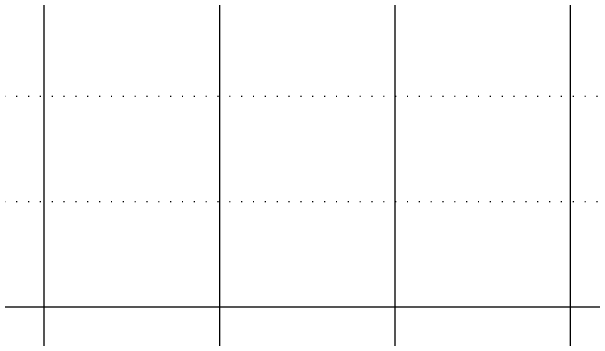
# Model space of a CAD drawing. Header units: millimetres. Extents: x -1499 to 6658, y -12483 to -6008.
# Drawn here: x 872.5 to 938.8, y -11396.8 to -11359.4 of the extents above; entities that cross this region are included whole.
import ezdxf

# ---------------------------------------------------------------- set-up
doc = ezdxf.new("R2010")
doc.units = ezdxf.units.MM
doc.linetypes.add('A-DOTLN01H', pattern=[0.125, 0, -0.125])
doc.layers.add('_와꾸', color=7, linetype='Continuous', plot=False)
doc.layers.add('CR-GRID', color=56, linetype='A-DOTLN01H')
doc.layers.add('수직그리드', color=1, linetype='Continuous')

msp = doc.modelspace()

# ---------------------------------------------------------------- linework, layer by layer
at = {"layer": '_와꾸', "color": 7, "true_color": 0xffffff}
msp.add_lwpolyline([(636.157, -11393.058), (1436.157, -11393.058), (1436.157, -10877.058), (636.157, -10877.058)], close=True, dxfattribs=at)
at = {"layer": 'CR-GRID', "linetype": 'A-DOTLN01H', "ltscale": 10}
for p, q in [((696.157, -11369.058), (6636.157, -11369.058)), ((696.157, -11381.058), (6636.157, -11381.058)), ((696.157, -11393.058), (6636.157, -11393.058))]:
    msp.add_line(p, q, dxfattribs=at)
at = {"layer": '수직그리드'}
for p, q in [((936.157, -11149.902), (936.157, -11873.058)), ((916.157, -11190.876), (916.157, -11873.058)), ((896.157, -11250.552), (896.157, -11873.058)), ((876.157, -11286.924), (876.157, -11873.058))]:
    msp.add_line(p, q, dxfattribs=at)

doc.saveas('drawing.dxf')
